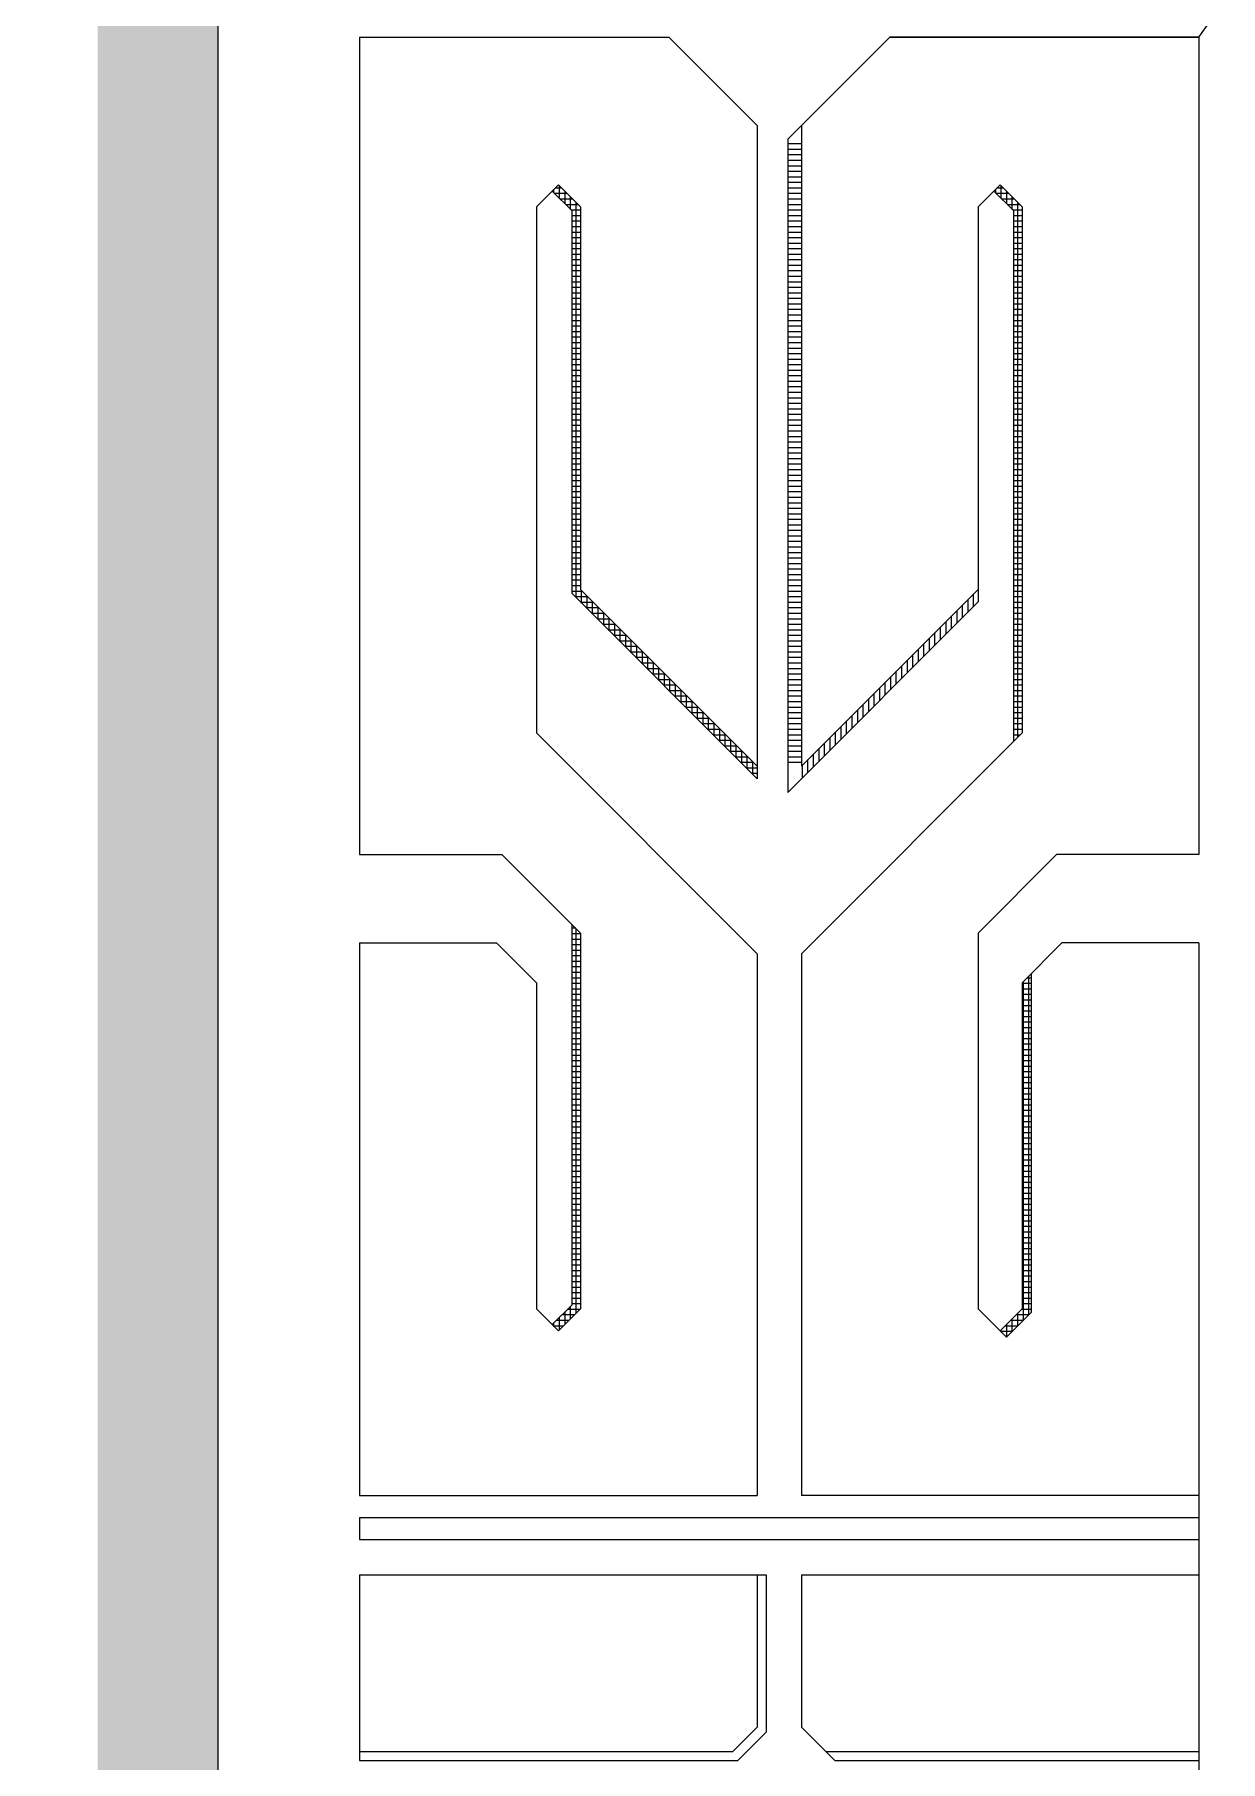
# Model space of a CAD drawing. Header units: inches. Extents: x -68096 to 69834, y -16833 to 17650.
# Drawn here: x 921.94 to 928.11, y -162.71 to -153.72 of the extents above; entities that cross this region are included whole.
import ezdxf

# ---------------------------------------------------------------- set-up
doc = ezdxf.new("R2010")
doc.units = ezdxf.units.IN
doc.header["$MEASUREMENT"] = 0
doc.layers.add('DIM18', color=40, linetype='Continuous')
doc.layers.add('WIN', color=1, linetype='Continuous')

# ---------------------------------------------------------------- blocks, each defined once
blk = doc.blocks.new('sdfasdfww')
at = {"layer": 'DIM18', "color": 7, "ltscale": 0.05}
for p, q in [((1414.2031, -1506.6511), (1414.6561, -1506.0169)), ((1412.4818, -1506.6511), (1413.116, -1506.6511)), ((1412.4818, -1506.6511), (1412.4818, -1508.3271)), ((1413.2972, -1506.8323), (1413.116, -1506.6511)), ((1413.3878, -1506.8323), (1413.569, -1506.6511)), ((1414.2031, -1506.6511), (1413.569, -1506.6511)), ((1413.569, -1506.6511), (1414.2031, -1506.6511)), ((1414.2031, -1506.6511), (1414.2031, -1508.3271)), ((1413.2972, -1506.8323), (1413.2972, -1508.1715)), ((1413.3878, -1506.8323), (1413.3597, -1506.8603)), ((1413.3597, -1506.8603), (1413.3597, -1508.1996)), ((1413.3878, -1506.8323), (1413.3878, -1508.1459)), ((1413.3878, -1506.8702), (1413.3597, -1506.8702)), ((1413.3878, -1506.8815), (1413.3597, -1506.8815)), ((1413.3878, -1506.8928), (1413.3597, -1506.8928)), ((1413.3878, -1506.9042), (1413.3597, -1506.9042)), ((1413.3878, -1506.9155), (1413.3597, -1506.9155)), ((1413.3878, -1506.9268), (1413.3597, -1506.9268)), ((1412.8442, -1506.9994), (1412.8895, -1506.9541)), ((1412.9167, -1507.0069), (1412.8767, -1506.9669)), ((1412.8804, -1506.9707), (1412.8804, -1506.9632)), ((1412.9075, -1506.9721), (1412.8819, -1506.9721)), ((1412.8962, -1506.9608), (1412.8829, -1506.9608)), ((1412.9348, -1506.9994), (1412.8895, -1506.9541)), ((1412.8918, -1506.982), (1412.8918, -1506.9564)), ((1412.9031, -1506.9933), (1412.9031, -1506.9677)), ((1413.3878, -1506.9381), (1413.3597, -1506.9381)), ((1413.3878, -1506.9495), (1413.3597, -1506.9495)), ((1413.3878, -1506.9608), (1413.3597, -1506.9608)), ((1413.3878, -1506.9721), (1413.3597, -1506.9721)), ((1413.7502, -1506.9994), (1413.7954, -1506.9541)), ((1413.8226, -1507.0069), (1413.7826, -1506.9669)), ((1413.7864, -1506.9707), (1413.7864, -1506.9632)), ((1413.8134, -1506.9721), (1413.7878, -1506.9721)), ((1413.8021, -1506.9608), (1413.7888, -1506.9608)), ((1413.8407, -1506.9994), (1413.7954, -1506.9541)), ((1413.7977, -1506.982), (1413.7977, -1506.9564)), ((1413.809, -1506.9933), (1413.809, -1506.9677)), ((1412.8442, -1506.9994), (1412.8442, -1508.0773)), ((1412.9188, -1506.9834), (1412.8932, -1506.9834)), ((1412.9301, -1506.9947), (1412.9045, -1506.9947)), ((1412.9144, -1507.0046), (1412.9144, -1506.979)), ((1412.9348, -1507.0061), (1412.9158, -1507.0061)), ((1412.9167, -1507.0069), (1412.9167, -1507.791)), ((1412.9257, -1507.8001), (1412.9257, -1506.9903)), ((1412.9348, -1506.9994), (1412.9348, -1507.7835)), ((1413.3878, -1506.9834), (1413.3597, -1506.9834)), ((1413.3878, -1506.9947), (1413.3597, -1506.9947)), ((1413.3878, -1507.0061), (1413.3597, -1507.0061)), ((1413.7502, -1506.9994), (1413.7502, -1507.7835)), ((1413.8248, -1506.9834), (1413.7991, -1506.9834)), ((1413.8361, -1506.9947), (1413.8105, -1506.9947)), ((1413.8203, -1507.0046), (1413.8203, -1506.979)), ((1413.8407, -1507.0061), (1413.8218, -1507.0061)), ((1413.8226, -1507.0069), (1413.8226, -1508.0954)), ((1413.8317, -1508.0864), (1413.8317, -1506.9903)), ((1413.8407, -1506.9994), (1413.8407, -1508.0773)), ((1412.9348, -1507.0174), (1412.9167, -1507.0174)), ((1412.9348, -1507.0287), (1412.9167, -1507.0287)), ((1412.9348, -1507.04), (1412.9167, -1507.04)), ((1413.3878, -1507.0174), (1413.3597, -1507.0174)), ((1413.3878, -1507.0287), (1413.3597, -1507.0287)), ((1413.3878, -1507.04), (1413.3597, -1507.04)), ((1413.8407, -1507.0174), (1413.8226, -1507.0174)), ((1413.8407, -1507.0287), (1413.8226, -1507.0287)), ((1413.8407, -1507.04), (1413.8226, -1507.04)), ((1412.9348, -1507.0514), (1412.9167, -1507.0514)), ((1412.9348, -1507.0627), (1412.9167, -1507.0627)), ((1412.9348, -1507.074), (1412.9167, -1507.074)), ((1413.3878, -1507.0514), (1413.3597, -1507.0514)), ((1413.3878, -1507.0627), (1413.3597, -1507.0627)), ((1413.3878, -1507.074), (1413.3597, -1507.074)), ((1413.8407, -1507.0514), (1413.8226, -1507.0514)), ((1413.8407, -1507.0627), (1413.8226, -1507.0627)), ((1413.8407, -1507.074), (1413.8226, -1507.074)), ((1412.9348, -1507.0853), (1412.9167, -1507.0853)), ((1412.9348, -1507.0967), (1412.9167, -1507.0967)), ((1412.9348, -1507.108), (1412.9167, -1507.108)), ((1413.3878, -1507.0853), (1413.3597, -1507.0853)), ((1413.3878, -1507.0967), (1413.3597, -1507.0967)), ((1413.3878, -1507.108), (1413.3597, -1507.108)), ((1413.8407, -1507.0853), (1413.8226, -1507.0853)), ((1413.8407, -1507.0967), (1413.8226, -1507.0967)), ((1413.8407, -1507.108), (1413.8226, -1507.108)), ((1412.9348, -1507.1193), (1412.9167, -1507.1193)), ((1412.9348, -1507.1306), (1412.9167, -1507.1306)), ((1412.9348, -1507.142), (1412.9167, -1507.142)), ((1413.3878, -1507.1193), (1413.3597, -1507.1193)), ((1413.3878, -1507.1306), (1413.3597, -1507.1306)), ((1413.3878, -1507.142), (1413.3597, -1507.142)), ((1413.8407, -1507.1193), (1413.8226, -1507.1193)), ((1413.8407, -1507.1306), (1413.8226, -1507.1306)), ((1413.8407, -1507.142), (1413.8226, -1507.142)), ((1412.9348, -1507.1533), (1412.9167, -1507.1533)), ((1412.9348, -1507.1646), (1412.9167, -1507.1646)), ((1412.9348, -1507.1759), (1412.9167, -1507.1759)), ((1413.3878, -1507.1533), (1413.3597, -1507.1533)), ((1413.3878, -1507.1646), (1413.3597, -1507.1646)), ((1413.3878, -1507.1759), (1413.3597, -1507.1759)), ((1413.8407, -1507.1533), (1413.8226, -1507.1533)), ((1413.8407, -1507.1646), (1413.8226, -1507.1646)), ((1413.8407, -1507.1759), (1413.8226, -1507.1759)), ((1412.9348, -1507.1873), (1412.9167, -1507.1873)), ((1412.9348, -1507.1986), (1412.9167, -1507.1986)), ((1412.9348, -1507.2099), (1412.9167, -1507.2099)), ((1413.3878, -1507.1873), (1413.3597, -1507.1873)), ((1413.3878, -1507.1986), (1413.3597, -1507.1986)), ((1413.3878, -1507.2099), (1413.3597, -1507.2099)), ((1413.8407, -1507.1873), (1413.8226, -1507.1873)), ((1413.8407, -1507.1986), (1413.8226, -1507.1986)), ((1413.8407, -1507.2099), (1413.8226, -1507.2099)), ((1412.9348, -1507.2212), (1412.9167, -1507.2212)), ((1412.9348, -1507.2326), (1412.9167, -1507.2326)), ((1412.9348, -1507.2439), (1412.9167, -1507.2439)), ((1412.9348, -1507.2552), (1412.9167, -1507.2552)), ((1413.3878, -1507.2212), (1413.3597, -1507.2212)), ((1413.3878, -1507.2326), (1413.3597, -1507.2326)), ((1413.3878, -1507.2439), (1413.3597, -1507.2439)), ((1413.3878, -1507.2552), (1413.3597, -1507.2552)), ((1413.8407, -1507.2212), (1413.8226, -1507.2212)), ((1413.8407, -1507.2326), (1413.8226, -1507.2326)), ((1413.8407, -1507.2439), (1413.8226, -1507.2439)), ((1413.8407, -1507.2552), (1413.8226, -1507.2552)), ((1412.9348, -1507.2665), (1412.9167, -1507.2665)), ((1412.9348, -1507.2779), (1412.9167, -1507.2779)), ((1412.9348, -1507.2892), (1412.9167, -1507.2892)), ((1413.3878, -1507.2665), (1413.3597, -1507.2665)), ((1413.3878, -1507.2779), (1413.3597, -1507.2779)), ((1413.3878, -1507.2892), (1413.3597, -1507.2892)), ((1413.8407, -1507.2665), (1413.8226, -1507.2665)), ((1413.8407, -1507.2779), (1413.8226, -1507.2779)), ((1413.8407, -1507.2892), (1413.8226, -1507.2892)), ((1412.9348, -1507.3005), (1412.9167, -1507.3005)), ((1412.9348, -1507.3118), (1412.9167, -1507.3118)), ((1412.9348, -1507.3232), (1412.9167, -1507.3232)), ((1413.3878, -1507.3005), (1413.3597, -1507.3005)), ((1413.3878, -1507.3118), (1413.3597, -1507.3118)), ((1413.3878, -1507.3232), (1413.3597, -1507.3232)), ((1413.8407, -1507.3005), (1413.8226, -1507.3005)), ((1413.8407, -1507.3118), (1413.8226, -1507.3118)), ((1413.8407, -1507.3232), (1413.8226, -1507.3232)), ((1412.9348, -1507.3345), (1412.9167, -1507.3345)), ((1412.9348, -1507.3458), (1412.9167, -1507.3458)), ((1412.9348, -1507.3571), (1412.9167, -1507.3571)), ((1413.3878, -1507.3345), (1413.3597, -1507.3345)), ((1413.3878, -1507.3458), (1413.3597, -1507.3458)), ((1413.3878, -1507.3571), (1413.3597, -1507.3571)), ((1413.8407, -1507.3345), (1413.8226, -1507.3345)), ((1413.8407, -1507.3458), (1413.8226, -1507.3458)), ((1413.8407, -1507.3571), (1413.8226, -1507.3571)), ((1412.9348, -1507.3684), (1412.9167, -1507.3684)), ((1412.9348, -1507.3798), (1412.9167, -1507.3798)), ((1412.9348, -1507.3911), (1412.9167, -1507.3911)), ((1413.3878, -1507.3684), (1413.3597, -1507.3684)), ((1413.3878, -1507.3798), (1413.3597, -1507.3798)), ((1413.3878, -1507.3911), (1413.3597, -1507.3911)), ((1413.8407, -1507.3684), (1413.8226, -1507.3684)), ((1413.8407, -1507.3798), (1413.8226, -1507.3798)), ((1413.8407, -1507.3911), (1413.8226, -1507.3911)), ((1412.9348, -1507.4024), (1412.9167, -1507.4024)), ((1412.9348, -1507.4137), (1412.9167, -1507.4137)), ((1412.9348, -1507.4251), (1412.9167, -1507.4251)), ((1413.3878, -1507.4024), (1413.3597, -1507.4024)), ((1413.3878, -1507.4137), (1413.3597, -1507.4137)), ((1413.3878, -1507.4251), (1413.3597, -1507.4251)), ((1413.8407, -1507.4024), (1413.8226, -1507.4024)), ((1413.8407, -1507.4137), (1413.8226, -1507.4137)), ((1413.8407, -1507.4251), (1413.8226, -1507.4251)), ((1412.9348, -1507.4364), (1412.9167, -1507.4364)), ((1412.9348, -1507.4477), (1412.9167, -1507.4477)), ((1412.9348, -1507.459), (1412.9167, -1507.459)), ((1413.3878, -1507.4364), (1413.3597, -1507.4364)), ((1413.3878, -1507.4477), (1413.3597, -1507.4477)), ((1413.3878, -1507.459), (1413.3597, -1507.459)), ((1413.8407, -1507.4364), (1413.8226, -1507.4364)), ((1413.8407, -1507.4477), (1413.8226, -1507.4477)), ((1413.8407, -1507.459), (1413.8226, -1507.459)), ((1412.9348, -1507.4704), (1412.9167, -1507.4704)), ((1412.9348, -1507.4817), (1412.9167, -1507.4817)), ((1412.9348, -1507.493), (1412.9167, -1507.493)), ((1413.3878, -1507.4704), (1413.3597, -1507.4704)), ((1413.3878, -1507.4817), (1413.3597, -1507.4817)), ((1413.3878, -1507.493), (1413.3597, -1507.493)), ((1413.8407, -1507.4704), (1413.8226, -1507.4704)), ((1413.8407, -1507.4817), (1413.8226, -1507.4817)), ((1413.8407, -1507.493), (1413.8226, -1507.493)), ((1412.9348, -1507.5043), (1412.9167, -1507.5043)), ((1412.9348, -1507.5157), (1412.9167, -1507.5157)), ((1412.9348, -1507.527), (1412.9167, -1507.527)), ((1412.9348, -1507.5383), (1412.9167, -1507.5383)), ((1413.3878, -1507.5043), (1413.3597, -1507.5043)), ((1413.3878, -1507.5157), (1413.3597, -1507.5157)), ((1413.3878, -1507.527), (1413.3597, -1507.527)), ((1413.3878, -1507.5383), (1413.3597, -1507.5383)), ((1413.8407, -1507.5043), (1413.8226, -1507.5043)), ((1413.8407, -1507.5157), (1413.8226, -1507.5157)), ((1413.8407, -1507.527), (1413.8226, -1507.527)), ((1413.8407, -1507.5383), (1413.8226, -1507.5383)), ((1412.9348, -1507.5496), (1412.9167, -1507.5496)), ((1412.9348, -1507.561), (1412.9167, -1507.561)), ((1412.9348, -1507.5723), (1412.9167, -1507.5723)), ((1413.3878, -1507.5496), (1413.3597, -1507.5496)), ((1413.3878, -1507.561), (1413.3597, -1507.561)), ((1413.3878, -1507.5723), (1413.3597, -1507.5723)), ((1413.8407, -1507.5496), (1413.8226, -1507.5496)), ((1413.8407, -1507.561), (1413.8226, -1507.561)), ((1413.8407, -1507.5723), (1413.8226, -1507.5723)), ((1412.9348, -1507.5836), (1412.9167, -1507.5836)), ((1412.9348, -1507.5949), (1412.9167, -1507.5949)), ((1412.9348, -1507.6063), (1412.9167, -1507.6063)), ((1413.3878, -1507.5836), (1413.3597, -1507.5836)), ((1413.3878, -1507.5949), (1413.3597, -1507.5949)), ((1413.3878, -1507.6063), (1413.3597, -1507.6063)), ((1413.8407, -1507.5836), (1413.8226, -1507.5836)), ((1413.8407, -1507.5949), (1413.8226, -1507.5949)), ((1413.8407, -1507.6063), (1413.8226, -1507.6063)), ((1412.9348, -1507.6176), (1412.9167, -1507.6176)), ((1412.9348, -1507.6289), (1412.9167, -1507.6289)), ((1412.9348, -1507.6402), (1412.9167, -1507.6402)), ((1413.3878, -1507.6176), (1413.3597, -1507.6176)), ((1413.3878, -1507.6289), (1413.3597, -1507.6289)), ((1413.3878, -1507.6402), (1413.3597, -1507.6402)), ((1413.8407, -1507.6176), (1413.8226, -1507.6176)), ((1413.8407, -1507.6289), (1413.8226, -1507.6289)), ((1413.8407, -1507.6402), (1413.8226, -1507.6402)), ((1412.9348, -1507.6516), (1412.9167, -1507.6516)), ((1412.9348, -1507.6629), (1412.9167, -1507.6629)), ((1412.9348, -1507.6742), (1412.9167, -1507.6742)), ((1413.3878, -1507.6516), (1413.3597, -1507.6516)), ((1413.3878, -1507.6629), (1413.3597, -1507.6629)), ((1413.3878, -1507.6742), (1413.3597, -1507.6742)), ((1413.8407, -1507.6516), (1413.8226, -1507.6516)), ((1413.8407, -1507.6629), (1413.8226, -1507.6629)), ((1413.8407, -1507.6742), (1413.8226, -1507.6742)), ((1412.9348, -1507.6855), (1412.9167, -1507.6855)), ((1412.9348, -1507.6968), (1412.9167, -1507.6968)), ((1412.9348, -1507.7082), (1412.9167, -1507.7082)), ((1413.3878, -1507.6855), (1413.3597, -1507.6855)), ((1413.3878, -1507.6968), (1413.3597, -1507.6968)), ((1413.3878, -1507.7082), (1413.3597, -1507.7082)), ((1413.8407, -1507.6855), (1413.8226, -1507.6855)), ((1413.8407, -1507.6968), (1413.8226, -1507.6968)), ((1413.8407, -1507.7082), (1413.8226, -1507.7082)), ((1412.9348, -1507.7195), (1412.9167, -1507.7195)), ((1412.9348, -1507.7308), (1412.9167, -1507.7308)), ((1412.9348, -1507.7421), (1412.9167, -1507.7421)), ((1413.3878, -1507.7195), (1413.3597, -1507.7195)), ((1413.3878, -1507.7308), (1413.3597, -1507.7308)), ((1413.3878, -1507.7421), (1413.3597, -1507.7421)), ((1413.8407, -1507.7195), (1413.8226, -1507.7195)), ((1413.8407, -1507.7308), (1413.8226, -1507.7308)), ((1413.8407, -1507.7421), (1413.8226, -1507.7421)), ((1412.9348, -1507.7535), (1412.9167, -1507.7535)), ((1412.9348, -1507.7648), (1412.9167, -1507.7648)), ((1412.9348, -1507.7761), (1412.9167, -1507.7761)), ((1412.9348, -1507.7835), (1413.2972, -1508.1459)), ((1412.9371, -1507.8114), (1412.9371, -1507.7858)), ((1413.3878, -1507.7535), (1413.3597, -1507.7535)), ((1413.3878, -1507.7648), (1413.3597, -1507.7648)), ((1413.3878, -1507.7761), (1413.3597, -1507.7761)), ((1413.7502, -1507.7835), (1413.3878, -1508.1459)), ((1413.7502, -1507.7835), (1413.7502, -1507.8091)), ((1413.8407, -1507.7535), (1413.8226, -1507.7535)), ((1413.8407, -1507.7648), (1413.8226, -1507.7648)), ((1413.8407, -1507.7761), (1413.8226, -1507.7761)), ((1412.9387, -1507.7874), (1412.9167, -1507.7874)), ((1412.9167, -1507.791), (1413.2972, -1508.1715)), ((1412.9501, -1507.7988), (1412.9244, -1507.7988)), ((1412.9614, -1507.8101), (1412.9358, -1507.8101)), ((1412.9727, -1507.8214), (1412.9471, -1507.8214)), ((1412.9484, -1507.8227), (1412.9484, -1507.7971)), ((1412.9597, -1507.834), (1412.9597, -1507.8084)), ((1412.971, -1507.8454), (1412.971, -1507.8197)), ((1413.3878, -1507.7874), (1413.3597, -1507.7874)), ((1413.3878, -1507.7988), (1413.3597, -1507.7988)), ((1413.7502, -1507.8091), (1413.3597, -1508.1996)), ((1413.3878, -1507.8101), (1413.3597, -1507.8101)), ((1413.3878, -1507.8214), (1413.3597, -1507.8214)), ((1413.7184, -1507.8409), (1413.7184, -1507.8153)), ((1413.7297, -1507.8295), (1413.7297, -1507.8039)), ((1413.7411, -1507.8182), (1413.7411, -1507.7926)), ((1413.8407, -1507.7874), (1413.8226, -1507.7874)), ((1413.8407, -1507.7988), (1413.8226, -1507.7988)), ((1413.8407, -1507.8101), (1413.8226, -1507.8101)), ((1413.8407, -1507.8214), (1413.8226, -1507.8214)), ((1412.984, -1507.8327), (1412.9584, -1507.8327)), ((1412.9953, -1507.8441), (1412.9697, -1507.8441)), ((1413.0067, -1507.8554), (1412.981, -1507.8554)), ((1412.9824, -1507.8567), (1412.9824, -1507.8311)), ((1412.9937, -1507.868), (1412.9937, -1507.8424)), ((1413.005, -1507.8793), (1413.005, -1507.8537)), ((1413.3878, -1507.8327), (1413.3597, -1507.8327)), ((1413.3878, -1507.8441), (1413.3597, -1507.8441)), ((1413.3878, -1507.8554), (1413.3597, -1507.8554)), ((1413.6845, -1507.8748), (1413.6845, -1507.8492)), ((1413.6958, -1507.8635), (1413.6958, -1507.8379)), ((1413.7071, -1507.8522), (1413.7071, -1507.8266)), ((1413.8407, -1507.8327), (1413.8226, -1507.8327)), ((1413.8407, -1507.8441), (1413.8226, -1507.8441)), ((1413.8407, -1507.8554), (1413.8226, -1507.8554)), ((1413.018, -1507.8667), (1412.9924, -1507.8667)), ((1413.0293, -1507.878), (1413.0037, -1507.878)), ((1413.0406, -1507.8894), (1413.015, -1507.8894)), ((1413.0163, -1507.8907), (1413.0163, -1507.865)), ((1413.0276, -1507.902), (1413.0276, -1507.8764)), ((1413.039, -1507.9133), (1413.039, -1507.8877)), ((1413.3878, -1507.8667), (1413.3597, -1507.8667)), ((1413.3878, -1507.878), (1413.3597, -1507.878)), ((1413.3878, -1507.8894), (1413.3597, -1507.8894)), ((1413.6505, -1507.9088), (1413.6505, -1507.8832)), ((1413.6618, -1507.8975), (1413.6618, -1507.8719)), ((1413.6731, -1507.8862), (1413.6731, -1507.8605)), ((1413.8407, -1507.8667), (1413.8226, -1507.8667)), ((1413.8407, -1507.878), (1413.8226, -1507.878)), ((1413.8407, -1507.8894), (1413.8226, -1507.8894)), ((1413.052, -1507.9007), (1413.0263, -1507.9007)), ((1413.0633, -1507.912), (1413.0377, -1507.912)), ((1413.0746, -1507.9233), (1413.049, -1507.9233)), ((1413.0503, -1507.9246), (1413.0503, -1507.899)), ((1413.0616, -1507.936), (1413.0616, -1507.9103)), ((1413.0729, -1507.9473), (1413.0729, -1507.9217)), ((1413.3878, -1507.9007), (1413.3597, -1507.9007)), ((1413.3878, -1507.912), (1413.3597, -1507.912)), ((1413.3878, -1507.9233), (1413.3597, -1507.9233)), ((1413.6165, -1507.9428), (1413.6165, -1507.9172)), ((1413.6278, -1507.9315), (1413.6278, -1507.9058)), ((1413.6392, -1507.9201), (1413.6392, -1507.8945)), ((1413.8407, -1507.9007), (1413.8226, -1507.9007)), ((1413.8407, -1507.912), (1413.8226, -1507.912)), ((1413.8407, -1507.9233), (1413.8226, -1507.9233)), ((1413.0859, -1507.9347), (1413.0603, -1507.9347)), ((1413.0973, -1507.946), (1413.0716, -1507.946)), ((1413.1086, -1507.9573), (1413.083, -1507.9573)), ((1413.0843, -1507.9586), (1413.0843, -1507.933)), ((1413.0956, -1507.9699), (1413.0956, -1507.9443)), ((1413.1069, -1507.9813), (1413.1069, -1507.9556)), ((1413.3878, -1507.9347), (1413.3597, -1507.9347)), ((1413.3878, -1507.946), (1413.3597, -1507.946)), ((1413.3878, -1507.9573), (1413.3597, -1507.9573)), ((1413.5712, -1507.9881), (1413.5712, -1507.9625)), ((1413.5825, -1507.9768), (1413.5825, -1507.9511)), ((1413.5939, -1507.9654), (1413.5939, -1507.9398)), ((1413.6052, -1507.9541), (1413.6052, -1507.9285)), ((1413.8407, -1507.9347), (1413.8226, -1507.9347)), ((1413.8407, -1507.946), (1413.8226, -1507.946)), ((1413.8407, -1507.9573), (1413.8226, -1507.9573)), ((1413.1199, -1507.9686), (1413.0943, -1507.9686)), ((1413.1312, -1507.98), (1413.1056, -1507.98)), ((1413.1426, -1507.9913), (1413.1169, -1507.9913)), ((1413.1182, -1507.9926), (1413.1182, -1507.967)), ((1413.1296, -1508.0039), (1413.1296, -1507.9783)), ((1413.1409, -1508.0152), (1413.1409, -1507.9896)), ((1413.3878, -1507.9686), (1413.3597, -1507.9686)), ((1413.3878, -1507.98), (1413.3597, -1507.98)), ((1413.3878, -1507.9913), (1413.3597, -1507.9913)), ((1413.5372, -1508.0221), (1413.5372, -1507.9964)), ((1413.5486, -1508.0107), (1413.5486, -1507.9851)), ((1413.5599, -1507.9994), (1413.5599, -1507.9738)), ((1413.8407, -1507.9686), (1413.8226, -1507.9686)), ((1413.8407, -1507.98), (1413.8226, -1507.98)), ((1413.8407, -1507.9913), (1413.8226, -1507.9913)), ((1413.1539, -1508.0026), (1413.1283, -1508.0026)), ((1413.1652, -1508.0139), (1413.1396, -1508.0139)), ((1413.1765, -1508.0253), (1413.1509, -1508.0253)), ((1413.1522, -1508.0266), (1413.1522, -1508.0009)), ((1413.1635, -1508.0379), (1413.1635, -1508.0123)), ((1413.1749, -1508.0492), (1413.1749, -1508.0236)), ((1413.3878, -1508.0026), (1413.3597, -1508.0026)), ((1413.3878, -1508.0139), (1413.3597, -1508.0139)), ((1413.3878, -1508.0253), (1413.3597, -1508.0253)), ((1413.5033, -1508.056), (1413.5033, -1508.0304)), ((1413.5146, -1508.0447), (1413.5146, -1508.0191)), ((1413.5259, -1508.0334), (1413.5259, -1508.0078)), ((1413.8407, -1508.0026), (1413.8226, -1508.0026)), ((1413.8407, -1508.0139), (1413.8226, -1508.0139)), ((1413.8407, -1508.0253), (1413.8226, -1508.0253)), ((1413.1879, -1508.0366), (1413.1622, -1508.0366)), ((1413.1992, -1508.0479), (1413.1736, -1508.0479)), ((1413.2105, -1508.0592), (1413.1849, -1508.0592)), ((1413.1862, -1508.0605), (1413.1862, -1508.0349)), ((1413.1975, -1508.0719), (1413.1975, -1508.0462)), ((1413.2088, -1508.0832), (1413.2088, -1508.0576)), ((1413.2202, -1508.0945), (1413.2202, -1508.0689)), ((1413.3878, -1508.0366), (1413.3597, -1508.0366)), ((1413.3878, -1508.0479), (1413.3597, -1508.0479)), ((1413.3878, -1508.0592), (1413.3597, -1508.0592)), ((1413.4693, -1508.09), (1413.4693, -1508.0644)), ((1413.4806, -1508.0787), (1413.4806, -1508.0531)), ((1413.4919, -1508.0674), (1413.4919, -1508.0417)), ((1413.8407, -1508.0366), (1413.8226, -1508.0366)), ((1413.8407, -1508.0479), (1413.8226, -1508.0479)), ((1413.8407, -1508.0592), (1413.8226, -1508.0592)), ((1412.8442, -1508.0773), (1413.2972, -1508.5303)), ((1413.2218, -1508.0705), (1413.1962, -1508.0705)), ((1413.2332, -1508.0819), (1413.2075, -1508.0819)), ((1413.2445, -1508.0932), (1413.2189, -1508.0932)), ((1413.2558, -1508.1045), (1413.2302, -1508.1045)), ((1413.2315, -1508.1058), (1413.2315, -1508.0802)), ((1413.2428, -1508.1171), (1413.2428, -1508.0915)), ((1413.2541, -1508.1285), (1413.2541, -1508.1028)), ((1413.3878, -1508.0705), (1413.3597, -1508.0705)), ((1413.3878, -1508.0819), (1413.3597, -1508.0819)), ((1413.3878, -1508.0932), (1413.3597, -1508.0932)), ((1413.3878, -1508.1045), (1413.3597, -1508.1045)), ((1413.8407, -1508.0773), (1413.3878, -1508.5303)), ((1413.4353, -1508.124), (1413.4353, -1508.0984)), ((1413.4466, -1508.1127), (1413.4466, -1508.087)), ((1413.458, -1508.1013), (1413.458, -1508.0757)), ((1413.8407, -1508.0705), (1413.8226, -1508.0705)), ((1413.8362, -1508.0819), (1413.8226, -1508.0819)), ((1413.8248, -1508.0932), (1413.8226, -1508.0932)), ((1413.2671, -1508.1158), (1413.2415, -1508.1158)), ((1413.2785, -1508.1272), (1413.2528, -1508.1272)), ((1413.2898, -1508.1385), (1413.2642, -1508.1385)), ((1413.2655, -1508.1398), (1413.2655, -1508.1142)), ((1413.2768, -1508.1511), (1413.2768, -1508.1255)), ((1413.2881, -1508.1624), (1413.2881, -1508.1368)), ((1413.3878, -1508.1158), (1413.3597, -1508.1158)), ((1413.3878, -1508.1272), (1413.3597, -1508.1272)), ((1413.3878, -1508.1385), (1413.3597, -1508.1385)), ((1413.4013, -1508.158), (1413.4013, -1508.1323)), ((1413.4127, -1508.1466), (1413.4127, -1508.121)), ((1413.424, -1508.1353), (1413.424, -1508.1097)), ((1413.2972, -1508.1498), (1413.2755, -1508.1498)), ((1413.2972, -1508.1611), (1413.2868, -1508.1611)), ((1413.39, -1508.1693), (1413.39, -1508.1437)), ((1412.4818, -1508.3271), (1412.7737, -1508.3271)), ((1412.7737, -1508.3271), (1412.9348, -1508.4882)), ((1413.9112, -1508.3271), (1413.7502, -1508.4882)), ((1414.2031, -1508.3271), (1413.9112, -1508.3271)), ((1412.9167, -1508.4701), (1412.9167, -1509.2507)), ((1412.9249, -1508.4782), (1412.9167, -1508.4782)), ((1412.9348, -1508.4895), (1412.9167, -1508.4895)), ((1412.9257, -1509.2673), (1412.9257, -1508.4791)), ((1412.9348, -1508.4882), (1412.9348, -1509.2582)), ((1413.7502, -1508.4882), (1413.7502, -1509.2582)), ((1412.4818, -1508.5083), (1412.7627, -1508.5083)), ((1412.4818, -1508.5083), (1412.4818, -1509.6407)), ((1412.7627, -1508.5083), (1412.8442, -1508.5898)), ((1412.9348, -1508.5009), (1412.9167, -1508.5009)), ((1412.9348, -1508.5122), (1412.9167, -1508.5122)), ((1412.9348, -1508.5235), (1412.9167, -1508.5235)), ((1413.9222, -1508.5083), (1413.8407, -1508.5898)), ((1414.2031, -1508.5083), (1413.9222, -1508.5083)), ((1414.2031, -1508.5083), (1414.2031, -1512.1099)), ((1412.9348, -1508.5348), (1412.9167, -1508.5348)), ((1412.9348, -1508.5462), (1412.9167, -1508.5462)), ((1412.9348, -1508.5575), (1412.9167, -1508.5575)), ((1413.2972, -1508.5303), (1413.2972, -1509.6407)), ((1413.3878, -1508.5303), (1413.3878, -1509.6407)), ((1412.8442, -1508.5898), (1412.8442, -1509.2582)), ((1412.9348, -1508.5688), (1412.9167, -1508.5688)), ((1412.9348, -1508.5801), (1412.9167, -1508.5801)), ((1412.9348, -1508.5915), (1412.9167, -1508.5915)), ((1413.8407, -1508.5898), (1413.8407, -1509.2582)), ((1413.8589, -1508.5915), (1413.8407, -1508.5915)), ((1413.843, -1509.2816), (1413.843, -1508.5875)), ((1413.8589, -1508.5801), (1413.8504, -1508.5801)), ((1413.8543, -1509.2703), (1413.8543, -1508.5762)), ((1413.8589, -1508.5716), (1413.8589, -1509.2657)), ((1412.9348, -1508.6028), (1412.9167, -1508.6028)), ((1412.9348, -1508.6141), (1412.9167, -1508.6141)), ((1412.9348, -1508.6254), (1412.9167, -1508.6254)), ((1413.8589, -1508.6028), (1413.8407, -1508.6028)), ((1413.8589, -1508.6141), (1413.8407, -1508.6141)), ((1413.8589, -1508.6254), (1413.8407, -1508.6254)), ((1412.9348, -1508.6368), (1412.9167, -1508.6368)), ((1412.9348, -1508.6481), (1412.9167, -1508.6481)), ((1412.9348, -1508.6594), (1412.9167, -1508.6594)), ((1412.9348, -1508.6707), (1412.9167, -1508.6707)), ((1413.8589, -1508.6368), (1413.8407, -1508.6368)), ((1413.8589, -1508.6481), (1413.8407, -1508.6481)), ((1413.8589, -1508.6594), (1413.8407, -1508.6594)), ((1413.8589, -1508.6707), (1413.8407, -1508.6707)), ((1412.9348, -1508.6821), (1412.9167, -1508.6821)), ((1412.9348, -1508.6934), (1412.9167, -1508.6934)), ((1412.9348, -1508.7047), (1412.9167, -1508.7047)), ((1413.8589, -1508.6821), (1413.8407, -1508.6821)), ((1413.8589, -1508.6934), (1413.8407, -1508.6934)), ((1413.8589, -1508.7047), (1413.8407, -1508.7047)), ((1412.9348, -1508.716), (1412.9167, -1508.716)), ((1412.9348, -1508.7274), (1412.9167, -1508.7274)), ((1412.9348, -1508.7387), (1412.9167, -1508.7387)), ((1413.8589, -1508.716), (1413.8407, -1508.716)), ((1413.8589, -1508.7274), (1413.8407, -1508.7274)), ((1413.8589, -1508.7387), (1413.8407, -1508.7387)), ((1412.9348, -1508.75), (1412.9167, -1508.75)), ((1412.9348, -1508.7613), (1412.9167, -1508.7613)), ((1412.9348, -1508.7726), (1412.9167, -1508.7726)), ((1413.8589, -1508.75), (1413.8407, -1508.75)), ((1413.8589, -1508.7613), (1413.8407, -1508.7613)), ((1413.8589, -1508.7726), (1413.8407, -1508.7726)), ((1412.9348, -1508.784), (1412.9167, -1508.784)), ((1412.9348, -1508.7953), (1412.9167, -1508.7953)), ((1412.9348, -1508.8066), (1412.9167, -1508.8066)), ((1413.8589, -1508.784), (1413.8407, -1508.784)), ((1413.8589, -1508.7953), (1413.8407, -1508.7953)), ((1413.8589, -1508.8066), (1413.8407, -1508.8066)), ((1412.9348, -1508.8179), (1412.9167, -1508.8179)), ((1412.9348, -1508.8293), (1412.9167, -1508.8293)), ((1412.9348, -1508.8406), (1412.9167, -1508.8406)), ((1413.8589, -1508.8179), (1413.8407, -1508.8179)), ((1413.8589, -1508.8293), (1413.8407, -1508.8293)), ((1413.8589, -1508.8406), (1413.8407, -1508.8406)), ((1412.9348, -1508.8519), (1412.9167, -1508.8519)), ((1412.9348, -1508.8632), (1412.9167, -1508.8632)), ((1412.9348, -1508.8746), (1412.9167, -1508.8746)), ((1413.8589, -1508.8519), (1413.8407, -1508.8519)), ((1413.8589, -1508.8632), (1413.8407, -1508.8632)), ((1413.8589, -1508.8746), (1413.8407, -1508.8746)), ((1412.9348, -1508.8859), (1412.9167, -1508.8859)), ((1412.9348, -1508.8972), (1412.9167, -1508.8972)), ((1412.9348, -1508.9085), (1412.9167, -1508.9085)), ((1413.8589, -1508.8859), (1413.8407, -1508.8859)), ((1413.8589, -1508.8972), (1413.8407, -1508.8972)), ((1413.8589, -1508.9085), (1413.8407, -1508.9085)), ((1412.9348, -1508.9199), (1412.9167, -1508.9199)), ((1412.9348, -1508.9312), (1412.9167, -1508.9312)), ((1412.9348, -1508.9425), (1412.9167, -1508.9425)), ((1412.9348, -1508.9538), (1412.9167, -1508.9538)), ((1413.8589, -1508.9199), (1413.8407, -1508.9199)), ((1413.8589, -1508.9312), (1413.8407, -1508.9312)), ((1413.8589, -1508.9425), (1413.8407, -1508.9425)), ((1413.8589, -1508.9538), (1413.8407, -1508.9538)), ((1412.9348, -1508.9652), (1412.9167, -1508.9652)), ((1412.9348, -1508.9765), (1412.9167, -1508.9765)), ((1412.9348, -1508.9878), (1412.9167, -1508.9878)), ((1413.8589, -1508.9652), (1413.8407, -1508.9652)), ((1413.8589, -1508.9765), (1413.8407, -1508.9765)), ((1413.8589, -1508.9878), (1413.8407, -1508.9878)), ((1412.9348, -1508.9991), (1412.9167, -1508.9991)), ((1412.9348, -1509.0105), (1412.9167, -1509.0105)), ((1412.9348, -1509.0218), (1412.9167, -1509.0218)), ((1413.8589, -1508.9991), (1413.8407, -1508.9991)), ((1413.8589, -1509.0105), (1413.8407, -1509.0105)), ((1413.8589, -1509.0218), (1413.8407, -1509.0218)), ((1412.9348, -1509.0331), (1412.9167, -1509.0331)), ((1412.9348, -1509.0444), (1412.9167, -1509.0444)), ((1412.9348, -1509.0558), (1412.9167, -1509.0558)), ((1413.8589, -1509.0331), (1413.8407, -1509.0331)), ((1413.8589, -1509.0444), (1413.8407, -1509.0444)), ((1413.8589, -1509.0558), (1413.8407, -1509.0558)), ((1412.9348, -1509.0671), (1412.9167, -1509.0671)), ((1412.9348, -1509.0784), (1412.9167, -1509.0784)), ((1412.9348, -1509.0897), (1412.9167, -1509.0897)), ((1413.8589, -1509.0671), (1413.8407, -1509.0671)), ((1413.8589, -1509.0784), (1413.8407, -1509.0784)), ((1413.8589, -1509.0897), (1413.8407, -1509.0897)), ((1412.9348, -1509.101), (1412.9167, -1509.101)), ((1412.9348, -1509.1124), (1412.9167, -1509.1124)), ((1412.9348, -1509.1237), (1412.9167, -1509.1237)), ((1413.8589, -1509.101), (1413.8407, -1509.101)), ((1413.8589, -1509.1124), (1413.8407, -1509.1124)), ((1413.8589, -1509.1237), (1413.8407, -1509.1237)), ((1412.9348, -1509.135), (1412.9167, -1509.135)), ((1412.9348, -1509.1463), (1412.9167, -1509.1463)), ((1412.9348, -1509.1577), (1412.9167, -1509.1577)), ((1413.8589, -1509.135), (1413.8407, -1509.135)), ((1413.8589, -1509.1463), (1413.8407, -1509.1463)), ((1413.8589, -1509.1577), (1413.8407, -1509.1577)), ((1412.9348, -1509.169), (1412.9167, -1509.169)), ((1412.9348, -1509.1803), (1412.9167, -1509.1803)), ((1412.9348, -1509.1916), (1412.9167, -1509.1916)), ((1413.8589, -1509.169), (1413.8407, -1509.169)), ((1413.8589, -1509.1803), (1413.8407, -1509.1803)), ((1413.8589, -1509.1916), (1413.8407, -1509.1916)), ((1412.9348, -1509.203), (1412.9167, -1509.203)), ((1412.9348, -1509.2143), (1412.9167, -1509.2143)), ((1412.9348, -1509.2256), (1412.9167, -1509.2256)), ((1412.9348, -1509.2369), (1412.9167, -1509.2369)), ((1413.8589, -1509.203), (1413.8407, -1509.203)), ((1413.8589, -1509.2143), (1413.8407, -1509.2143)), ((1413.8589, -1509.2256), (1413.8407, -1509.2256)), ((1413.8589, -1509.2369), (1413.8407, -1509.2369)), ((1412.8442, -1509.2582), (1412.8895, -1509.3035)), ((1412.9167, -1509.2507), (1412.8767, -1509.2907)), ((1412.9348, -1509.2582), (1412.8895, -1509.3035)), ((1412.9221, -1509.2709), (1412.8965, -1509.2709)), ((1412.9031, -1509.2899), (1412.9031, -1509.2643)), ((1412.9334, -1509.2596), (1412.9078, -1509.2596)), ((1412.9144, -1509.2786), (1412.9144, -1509.253)), ((1412.9348, -1509.2483), (1412.9167, -1509.2483)), ((1413.7502, -1509.2582), (1413.8083, -1509.3163)), ((1413.8407, -1509.2582), (1413.7954, -1509.3035)), ((1413.8589, -1509.2657), (1413.8083, -1509.3163)), ((1413.8537, -1509.2709), (1413.8281, -1509.2709)), ((1413.8317, -1509.2929), (1413.8317, -1509.2673)), ((1413.8589, -1509.2596), (1413.8394, -1509.2596)), ((1413.8589, -1509.2483), (1413.8407, -1509.2483)), ((1412.8995, -1509.2936), (1412.8796, -1509.2936)), ((1412.8804, -1509.2944), (1412.8804, -1509.287)), ((1412.9108, -1509.2822), (1412.8852, -1509.2822)), ((1412.8918, -1509.3013), (1412.8918, -1509.2756)), ((1413.8197, -1509.3049), (1413.7968, -1509.3049)), ((1413.7977, -1509.3058), (1413.7977, -1509.3013)), ((1413.831, -1509.2936), (1413.8054, -1509.2936)), ((1413.809, -1509.3156), (1413.809, -1509.2899)), ((1413.8424, -1509.2822), (1413.8167, -1509.2822)), ((1413.8203, -1509.3042), (1413.8203, -1509.2786)), ((1413.8084, -1509.3162), (1413.8081, -1509.3162)), ((1412.4818, -1509.6407), (1413.2972, -1509.6407)), ((1414.2031, -1509.6407), (1413.3878, -1509.6407)), ((1412.4818, -1509.686), (1414.2031, -1509.686)), ((1412.4818, -1509.686), (1412.4818, -1509.7313)), ((1412.4818, -1509.7313), (1414.2031, -1509.7313)), ((1412.4818, -1509.8038), (1413.3153, -1509.8038)), ((1412.4818, -1509.8038), (1412.4818, -1510.1843)), ((1413.2972, -1509.8038), (1413.2972, -1510.1158)), ((1413.3153, -1509.8038), (1413.3153, -1510.1262)), ((1413.3878, -1509.8038), (1413.3878, -1510.1158)), ((1413.3878, -1509.8038), (1414.2031, -1509.8038)), ((1413.2469, -1510.1661), (1413.2972, -1510.1158)), ((1413.3878, -1510.1158), (1413.4562, -1510.1843)), ((1413.2572, -1510.1843), (1413.3153, -1510.1262)), ((1412.4818, -1510.1661), (1413.2469, -1510.1661)), ((1412.4818, -1510.1843), (1413.2572, -1510.1843)), ((1413.4381, -1510.1661), (1414.2031, -1510.1661)), ((1413.4562, -1510.1843), (1414.2031, -1510.1843))]:
    blk.add_line(p, q, dxfattribs=at)

msp = doc.modelspace()

# ---------------------------------------------------------------- hatches: boundary and pattern name
at = {"layer": 'WIN', "linetype": 'Continuous', "lineweight": 0, "true_color": 0x636466}
h = msp.add_hatch(color=251, dxfattribs=at)
h.paths.add_polyline_path([(753.52048, -70.50007), (753.52048, -218.69748), (963.30992, -218.69748), (963.30992, -70.50007)])
h.paths.add_polyline_path([(922.89008, -71.12555), (922.89008, -218.04241), (962.68444, -218.04241), (962.68444, -71.12555)], flags=16)
h.paths.add_polyline_path([(922.26459, -218.04241), (754.14633, -218.04241), (754.14633, -71.12555), (922.26459, -71.12555)], flags=16)
h = msp.add_hatch(color=251, dxfattribs=at)
h.paths.add_polyline_path([(753.52048, -70.50007), (753.52048, -218.69748), (963.30992, -218.69748), (963.30992, -70.50007)])
h.paths.add_polyline_path([(922.89008, -71.12555), (922.89008, -218.04241), (962.68444, -218.04241), (962.68444, -71.12555)], flags=16)
h.paths.add_polyline_path([(922.26459, -218.04241), (754.14633, -218.04241), (754.14633, -71.12555), (922.26459, -71.12555)], flags=16)

# ---------------------------------------------------------------- linework, layer by layer
at = {"layer": 'WIN', "color": 7, "linetype": 'Continuous', "lineweight": 0}
msp.add_lwpolyline([(962.68444, -71.12555), (922.89008, -71.12555), (922.89008, -218.04241), (962.68444, -218.04241)], close=True, dxfattribs=at)
msp.add_lwpolyline([(962.68444, -71.12555), (922.89008, -71.12555), (922.89008, -218.04241), (962.68444, -218.04241)], close=True, dxfattribs=at)

# ---------------------------------------------------------------- block references
at = {"layer": 'DIM18', "color": 7, "lineweight": 0, "xscale": 2.53814304200138, "yscale": 2.53814304200138, "zscale": 2.53814304200138}
msp.add_blockref('sdfasdfww', (-2661.45191, 3670.36187), dxfattribs=at)

doc.saveas('drawing.dxf')
